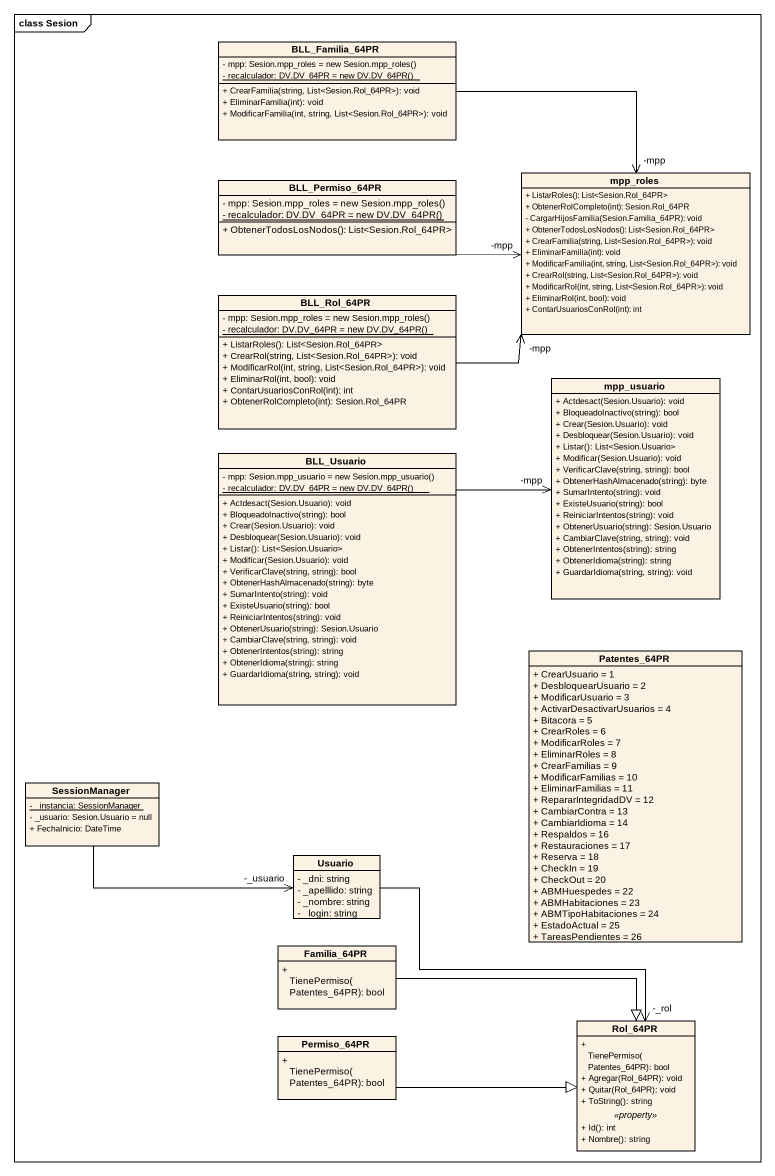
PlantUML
@startuml
mainframe class Sesion
hide circle
hide empty members
skinparam classAttributeIconSize 0
class BLL_Familia_64PR {
  {field} - mpp: Sesion.mpp_roles = new Sesion.mpp_roles()
  {static} {field} - recalculador: DV.DV_64PR = new DV.DV_64PR()
  + CrearFamilia(string, List<Sesion.Rol_64PR>): void
  + EliminarFamilia(int): void
  + ModificarFamilia(int, string, List<Sesion.Rol_64PR>): void
}
class BLL_Permiso_64PR {
  {field} - mpp: Sesion.mpp_roles = new Sesion.mpp_roles()
  {static} {field} - recalculador: DV.DV_64PR = new DV.DV_64PR()
  + ObtenerTodosLosNodos(): List<Sesion.Rol_64PR>
}
class mpp_roles {
  + ListarRoles(): List<Sesion.Rol_64PR>
  + ObtenerRolCompleto(int): Sesion.Rol_64PR
  - CargarHijosFamilia(Sesion.Familia_64PR): void
  + ObtenerTodosLosNodos(): List<Sesion.Rol_64PR>
  + CrearFamilia(string, List<Sesion.Rol_64PR>): void
  + EliminarFamilia(int): void
  + ModificarFamilia(int, string, List<Sesion.Rol_64PR>): void
  + CrearRol(string, List<Sesion.Rol_64PR>): void
  + ModificarRol(int, string, List<Sesion.Rol_64PR>): void
  + EliminarRol(int, bool): void
  + ContarUsuariosConRol(int): int
}
class BLL_Rol_64PR {
  {field} - mpp: Sesion.mpp_roles = new Sesion.mpp_roles()
  {static} {field} - recalculador: DV.DV_64PR = new DV.DV_64PR()
  + ListarRoles(): List<Sesion.Rol_64PR>
  + CrearRol(string, List<Sesion.Rol_64PR>): void
  + ModificarRol(int, string, List<Sesion.Rol_64PR>): void
  + EliminarRol(int, bool): void
  + ContarUsuariosConRol(int): int
  + ObtenerRolCompleto(int): Sesion.Rol_64PR
}
class mpp_usuario {
  + Actdesact(Sesion.Usuario): void
  + BloqueadoInactivo(string): bool
  + Crear(Sesion.Usuario): void
  + Desbloquear(Sesion.Usuario): void
  + Listar(): List<Sesion.Usuario>
  + Modificar(Sesion.Usuario): void
  + VerificarClave(string, string): bool
  + ObtenerHashAlmacenado(string): byte
  + SumarIntento(string): void
  + ExisteUsuario(string): bool
  + ReiniciarIntentos(string): void
  + ObtenerUsuario(string): Sesion.Usuario
  + CambiarClave(string, string): void
  + ObtenerIntentos(string): string
  + ObtenerIdioma(string): string
  + GuardarIdioma(string, string): void
}
class BLL_Usuario {
  {field} - mpp: Sesion.mpp_usuario = new Sesion.mpp_usuario()
  {static} {field} - recalculador: DV.DV_64PR = new DV.DV_64PR()
  + Actdesact(Sesion.Usuario): void
  + BloqueadoInactivo(string): bool
  + Crear(Sesion.Usuario): void
  + Desbloquear(Sesion.Usuario): void
  + Listar(): List<Sesion.Usuario>
  + Modificar(Sesion.Usuario): void
  + VerificarClave(string, string): bool
  + ObtenerHashAlmacenado(string): byte
  + SumarIntento(string): void
  + ExisteUsuario(string): bool
  + ReiniciarIntentos(string): void
  + ObtenerUsuario(string): Sesion.Usuario
  + CambiarClave(string, string): void
  + ObtenerIntentos(string): string
  + ObtenerIdioma(string): string
  + GuardarIdioma(string, string): void
}
class Patentes_64PR {
  + CrearUsuario = 1
  + DesbloquearUsuario = 2
  + ModificarUsuario = 3
  + ActivarDesactivarUsuarios = 4
  + Bitacora = 5
  + CrearRoles = 6
  + ModificarRoles = 7
  + EliminarRoles = 8
  + CrearFamilias = 9
  + ModificarFamilias = 10
  + EliminarFamilias = 11
  + RepararIntegridadDV = 12
  + CambiarContra = 13
  + CambiarIdioma = 14
  + Respaldos = 16
  + Restauraciones = 17
  + Reserva = 18
  + CheckIn = 19
  + CheckOut = 20
  + ABMHuespedes = 22
  + ABMHabitaciones = 23
  + ABMTipoHabitaciones = 24
  + EstadoActual = 25
  + TareasPendientes = 26
}
class SessionManager {
  {static} - _instancia: SessionManager
  - _usuario: Sesion.Usuario = null
  + FechaInicio: DateTime
}
class Usuario {
  - _dni: string
  - _apelllido: string
  - _nombre: string
  - _login: string
}
class Familia_64PR {
  + TienePermiso(Patentes_64PR): bool
}
class Permiso_64PR {
  + TienePermiso(Patentes_64PR): bool
}
class Rol_64PR {
  + TienePermiso(Patentes_64PR): bool
  + Agregar(Rol_64PR): void
  + Quitar(Rol_64PR): void
  + ToString(): string
  .. <<property>> ..
  + Id(): int
  + Nombre(): string
}
BLL_Familia_64PR -right-> "-mpp" mpp_roles
BLL_Permiso_64PR -right-> "-mpp" mpp_roles
BLL_Rol_64PR -right-> "-mpp" mpp_roles
BLL_Usuario -right-> "-mpp" mpp_usuario
SessionManager -right-> "-_usuario" Usuario
Usuario --> "-_rol" Rol_64PR
Familia_64PR -right-|> Rol_64PR
Permiso_64PR -right-|> Rol_64PR
@enduml
